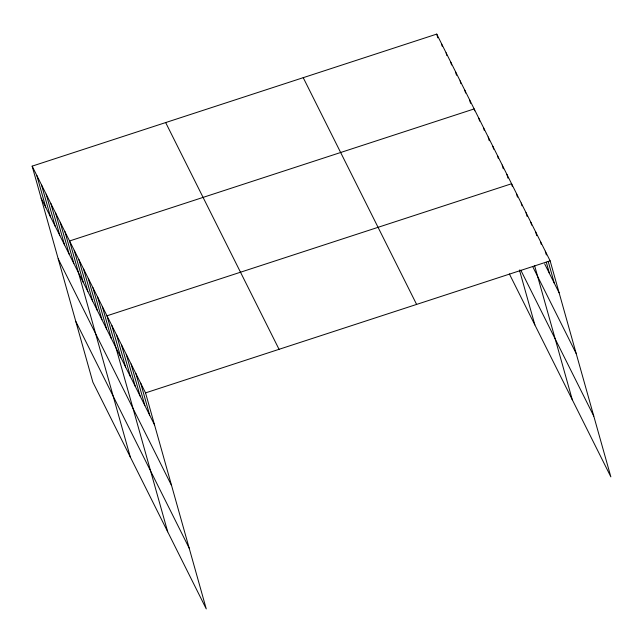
<?xml version="1.0" encoding="UTF-8"?>
<svg xmlns="http://www.w3.org/2000/svg" width="643" height="643" viewBox="0 0 643 643"><rect width="100%" height="100%" fill="white"/><g stroke="black" fill="none" stroke-linecap="round" stroke-linejoin="round"><path stroke-width="0.96" d="M32.15 166.143L145.543 392.889L206.258 608.905L92.865 382.159L32.15 166.143L436.742 34.095L550.135 260.841L610.85 476.857L509.369 273.918M145.543 392.889L550.135 260.841M544.653 263.887L559.113 292.798M532.959 267.086L576.184 353.537M520.782 270.148L593.778 416.117M303.231 77.674L416.616 304.42M165.669 122.572L279.054 349.318M41.128 198.1L154.521 424.846M58.208 258.84L171.593 485.586M75.794 321.42L189.187 548.166M545.312 251.204L546.373 254.966M548.222 261.54L554.29 283.161M540.49 241.567L541.285 244.388M546.309 262.24L549.476 273.524M535.675 231.93L536.728 235.692M530.853 222.293L531.648 225.114M526.038 212.656L527.091 216.418M521.216 203.019L522.012 205.84M516.401 193.382L517.454 197.144M512.375 186.566L511.579 183.745L106.987 315.801L167.702 531.809M534.654 265.832L572.294 399.761M506.901 174.398L507.962 178.151M502.223 165.042L503.284 168.804M497.545 155.686L498.341 158.508M492.868 146.339L493.663 149.152M488.19 136.983L489.251 140.737M483.512 127.627L484.308 130.449M478.842 118.272L479.63 121.093M474.687 110.805L474.164 108.924L69.565 240.972L130.288 456.988M519.431 269.98L534.88 324.932M469.486 99.569L470.539 103.33M464.809 90.213L465.596 93.034M460.131 80.865L460.918 83.678M455.453 71.51L456.506 75.271M450.775 62.154L451.563 64.975M446.097 52.798L446.893 55.62M441.42 43.451L442.215 46.264M436.742 34.095L437.803 37.857M140.721 383.252L149.698 415.209M135.898 373.615L144.884 405.572M131.084 363.986L140.061 395.935M126.261 354.349L135.247 386.298M121.447 344.712L130.425 376.661M116.624 335.075L125.61 367.024M111.81 325.438L120.788 357.387M102.309 306.446L111.287 338.395M97.632 297.09L106.617 329.047M92.954 287.743L101.94 319.692M88.276 278.387L97.262 310.336M83.598 269.031L92.584 300.988M78.92 259.676L87.906 291.633M74.242 250.328L83.228 282.277M64.895 231.617L73.873 263.574M60.217 222.269L69.195 254.218M55.539 212.913L64.517 244.862M50.861 203.558L59.839 235.515M46.183 194.202L55.161 226.159M41.506 184.854L50.484 216.804M36.828 175.499L45.806 207.448"/></g></svg>
